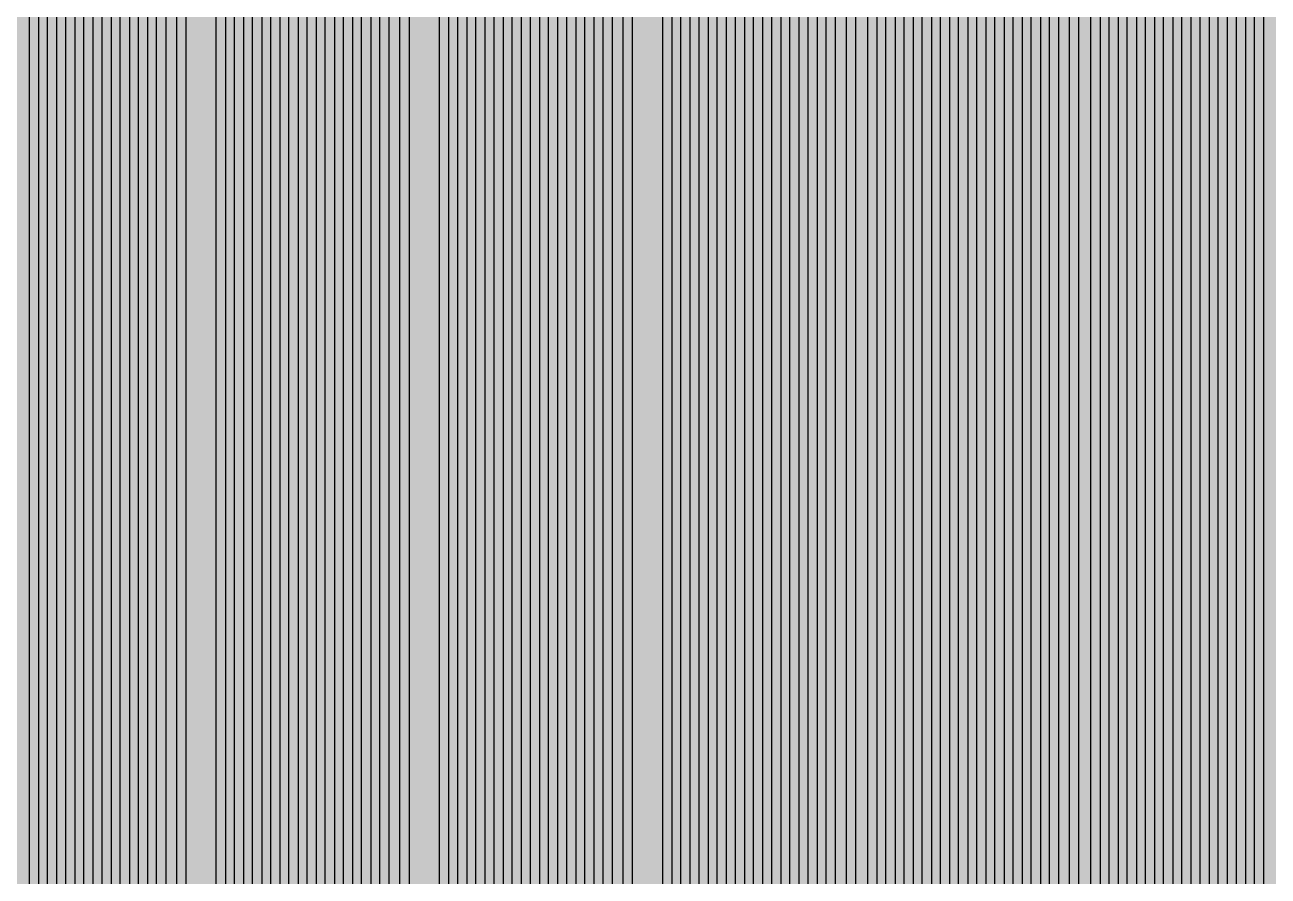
# Model space of a CAD drawing. Header units: metres. Extents: x -7220 to 10980, y -29667 to 1833.
# Drawn here: x 440 to 919, y -15228.3 to -14900.2 of the extents above; entities that cross this region are included whole.
import ezdxf

# ---------------------------------------------------------------- set-up
doc = ezdxf.new("R2010")
doc.units = ezdxf.units.M
doc.layers.add('Metal1', color=4, linetype='CONTINUOUS')
doc.layers.add('Polyimide', color=7, linetype='CONTINUOUS')

msp = doc.modelspace()

# ---------------------------------------------------------------- hatches: boundary and pattern name
at = {"layer": 'Polyimide'}
msp.add_hatch(color=7, dxfattribs=at).paths.add_polyline_path([(4099.45, -13861.55), (4142.64, -14152.77), (4214.18, -14438.35), (4313.36, -14715.55), (4439.24, -14981.69), (4590.59, -15234.21), (4765.97, -15470.68), (4963.68, -15688.82), (5181.82, -15886.53), (5418.29, -16061.91), (5670.81, -16213.26), (5936.95, -16339.14), (6214.15, -16438.32), (6499.73, -16509.85), (6790.95, -16553.05), (7085, -16567.5), (9980.38, -16567.5), (10058.79, -16571.35), (10136.45, -16582.87), (10212.6, -16601.95), (10286.52, -16628.4), (10357.49, -16661.96), (10424.83, -16702.32), (10487.89, -16749.09), (10546.06, -16801.81), (10598.78, -16859.98), (10645.55, -16923.04), (10685.91, -16990.38), (10719.48, -17061.35), (10745.93, -17135.27), (10765, -17211.43), (10776.52, -17289.08), (10780.38, -17367.5), (10780.38, -21957.3), (10741.61, -22012.91), (10705.97, -22070.59), (10673.58, -22130.14), (10644.53, -22191.39), (10618.92, -22254.16), (10596.82, -22318.25), (10578.3, -22383.46), (10563.41, -22449.6), (10552.21, -22516.46), (10544.72, -22583.84), (10540.97, -22651.53), (10540.97, -22719.32), (10544.72, -22787.01), (10552.21, -22854.38), (10563.41, -22921.24), (10578.3, -22987.38), (10596.82, -23052.6), (10618.92, -23116.68), (10644.53, -23179.45), (10673.58, -23240.71), (10705.97, -23300.26), (10741.61, -23357.93), (10780.38, -23413.54), (10780.38, -28667.5), (10776.52, -28745.91), (10765, -28823.57), (10745.93, -28899.73), (10719.48, -28973.65), (10685.91, -29044.62), (10645.55, -29111.96), (10598.78, -29175.01), (10546.06, -29233.19), (10487.89, -29285.91), (10424.83, -29332.68), (10357.49, -29373.04), (10286.52, -29406.6), (10212.6, -29433.05), (10136.45, -29452.13), (10058.79, -29463.65), (9980.38, -29467.5), (-6219.63, -29467.5), (-6298.04, -29463.65), (-6375.7, -29452.13), (-6451.85, -29433.05), (-6525.77, -29406.6), (-6596.74, -29373.04), (-6664.08, -29332.68), (-6727.14, -29285.91), (-6785.31, -29233.19), (-6838.03, -29175.01), (-6884.8, -29111.96), (-6925.16, -29044.62), (-6958.73, -28973.65), (-6985.18, -28899.73), (-7004.25, -28823.57), (-7015.77, -28745.91), (-7019.63, -28667.5), (-7019.63, -23426.32), (-6979.36, -23370.07), (-6942.33, -23311.63), (-6908.66, -23251.2), (-6878.45, -23188.96), (-6851.81, -23125.12), (-6828.81, -23059.88), (-6809.53, -22993.44), (-6794.04, -22926.02), (-6782.37, -22857.83), (-6774.57, -22789.09), (-6770.67, -22720.02), (-6770.67, -22650.84), (-6774.57, -22581.77), (-6782.37, -22513.03), (-6794.04, -22444.84), (-6809.53, -22377.42), (-6828.81, -22310.98), (-6851.81, -22245.74), (-6878.45, -22181.89), (-6908.66, -22119.66), (-6942.33, -22059.22), (-6979.36, -22000.79), (-7019.63, -21944.54), (-7019.63, -17367.5), (-7015.77, -17289.08), (-7004.25, -17211.43), (-6985.18, -17135.27), (-6958.73, -17061.35), (-6925.16, -16990.38), (-6884.8, -16923.04), (-6838.03, -16859.98), (-6785.31, -16801.81), (-6727.14, -16749.09), (-6664.08, -16702.32), (-6596.74, -16661.96), (-6525.77, -16628.4), (-6451.85, -16601.95), (-6375.7, -16582.87), (-6298.04, -16571.35), (-6219.63, -16567.5), (-3314, -16567.5), (-3019.95, -16553.05), (-2728.73, -16509.85), (-2443.15, -16438.32), (-2165.95, -16339.14), (-1899.81, -16213.26), (-1647.29, -16061.91), (-1410.82, -15886.53), (-1192.68, -15688.82), (-994.97, -15470.68), (-819.59, -15234.21), (-668.24, -14981.69), (-542.36, -14715.55), (-443.18, -14438.35), (-371.64, -14152.77), (-328.45, -13861.55), (-314, -13567.5), (-314, -13373.48), (-317.45, -13328.11), (-327.72, -13283.78), (-344.58, -13241.52), (-367.63, -13202.3), (-396.35, -13167.01), (-430.08, -13136.47), (-468.03, -13111.38), (-509.35, -13092.32), (-509.35, -13092.32), (-578.18, -13061.27), (-642.2, -13021.24), (-700.26, -12972.96), (-751.3, -12917.31), (-794.39, -12855.3), (-828.74, -12788.06), (-853.73, -12716.8), (-868.91, -12642.84), (-874, -12567.5), (-868.91, -12492.16), (-853.73, -12418.19), (-828.74, -12346.94), (-794.39, -12279.7), (-751.3, -12217.69), (-700.26, -12162.04), (-642.2, -12113.76), (-578.18, -12073.73), (-509.35, -12042.68), (-509.35, -12042.68), (-468.03, -12023.62), (-430.08, -11998.53), (-396.35, -11967.99), (-367.63, -11932.7), (-344.58, -11893.47), (-327.72, -11851.21), (-317.45, -11806.89), (-314, -11761.52), (-314, -11074.31), (-317.45, -11028.94), (-327.72, -10984.62), (-344.58, -10942.36), (-367.63, -10903.13), (-396.35, -10867.84), (-430.08, -10837.3), (-468.03, -10812.21), (-509.35, -10793.16), (-509.35, -10793.16), (-578.18, -10762.1), (-642.2, -10722.07), (-700.26, -10673.8), (-751.3, -10618.15), (-794.39, -10556.13), (-828.74, -10488.89), (-853.73, -10417.64), (-868.91, -10343.67), (-874, -10268.33), (-868.91, -10192.99), (-853.73, -10119.03), (-828.74, -10047.77), (-794.39, -9980.53), (-751.3, -9918.52), (-700.26, -9862.87), (-642.2, -9814.59), (-578.18, -9774.56), (-509.35, -9743.51), (-509.35, -9743.51), (-468.03, -9724.45), (-430.08, -9699.36), (-396.35, -9668.82), (-367.63, -9633.53), (-344.58, -9594.31), (-327.72, -9552.05), (-317.45, -9507.72), (-314, -9462.35), (-314, -8775.14), (-317.45, -8729.78), (-327.72, -8685.45), (-344.58, -8643.19), (-367.63, -8603.96), (-396.35, -8568.68), (-430.08, -8538.14), (-468.03, -8513.05), (-509.35, -8493.99), (-509.35, -8493.99), (-578.18, -8462.94), (-642.2, -8422.91), (-700.26, -8374.63), (-751.3, -8318.98), (-794.39, -8256.97), (-828.74, -8189.73), (-853.73, -8118.47), (-868.91, -8044.5), (-874, -7969.17), (-868.91, -7893.83), (-853.73, -7819.86), (-828.74, -7748.61), (-794.39, -7681.36), (-751.3, -7619.35), (-700.26, -7563.7), (-642.2, -7515.42), (-578.18, -7475.4), (-509.35, -7444.34), (-509.35, -7444.34), (-468.03, -7425.28), (-430.08, -7400.2), (-396.35, -7369.66), (-367.63, -7334.37), (-344.58, -7295.14), (-327.72, -7252.88), (-317.45, -7208.56), (-314, -7163.19), (-314, -6475.98), (-317.45, -6430.61), (-327.72, -6386.29), (-344.58, -6344.02), (-367.63, -6304.8), (-396.35, -6269.51), (-430.08, -6238.97), (-468.03, -6213.88), (-509.35, -6194.82), (-509.35, -6194.82), (-578.18, -6163.77), (-642.2, -6123.74), (-700.26, -6075.46), (-751.3, -6019.81), (-794.39, -5957.8), (-828.74, -5890.56), (-853.73, -5819.31), (-868.91, -5745.34), (-874, -5670), (-868.91, -5594.66), (-853.73, -5520.69), (-828.74, -5449.44), (-794.39, -5382.2), (-751.3, -5320.19), (-700.26, -5264.54), (-642.2, -5216.26), (-578.18, -5176.23), (-509.35, -5145.18), (-509.35, -5145.18), (-468.03, -5126.12), (-430.08, -5101.03), (-396.35, -5070.49), (-367.63, -5035.2), (-344.58, -4995.98), (-327.72, -4953.71), (-317.45, -4909.39), (-314, -4864.02), (-314, 380), (-314, 1532.5), (-269, 1532.5), (-268.78, 1525.63), (-268.1, 1518.79), (-266.98, 1512.02), (-265.42, 1505.32), (-263.43, 1498.75), (-261.01, 1492.32), (-258.17, 1486.06), (-254.93, 1480), (-251.3, 1474.17), (-247.3, 1468.58), (-242.94, 1463.27), (-238.25, 1458.25), (-233.23, 1453.56), (-227.92, 1449.2), (-222.33, 1445.2), (-216.5, 1441.57), (-210.44, 1438.33), (-204.18, 1435.49), (-197.75, 1433.07), (-191.18, 1431.08), (-184.48, 1429.52), (-177.71, 1428.4), (-170.87, 1427.72), (-164, 1427.5), (-157.13, 1427.72), (-150.29, 1428.4), (-143.52, 1429.52), (-136.82, 1431.08), (-130.25, 1433.07), (-123.82, 1435.49), (-117.56, 1438.33), (-111.5, 1441.57), (-105.67, 1445.2), (-100.08, 1449.2), (-94.77, 1453.56), (-89.75, 1458.25), (-85.06, 1463.27), (-80.7, 1468.58), (-76.7, 1474.17), (-73.07, 1480), (-69.83, 1486.06), (-66.99, 1492.32), (-64.57, 1498.75), (-62.58, 1505.32), (-61.02, 1512.02), (-59.9, 1518.79), (-59.22, 1525.63), (-59, 1532.5), (1786, 1532.5), (3835, 1532.5), (3835.21, 1539.04), (3835.86, 1545.55), (3836.92, 1552.01), (3838.41, 1558.38), (3840.31, 1564.64), (3842.61, 1570.77), (3845.31, 1576.73), (3848.4, 1582.5), (3851.85, 1588.06), (3855.66, 1593.38), (3859.82, 1598.43), (3864.29, 1603.21), (3869.07, 1607.68), (3874.12, 1611.84), (3879.44, 1615.65), (3885, 1619.1), (3890.77, 1622.19), (3896.73, 1624.89), (3902.86, 1627.19), (3909.12, 1629.09), (3915.49, 1630.58), (3921.95, 1631.64), (3928.46, 1632.29), (3935, 1632.5), (3941.54, 1632.29), (3948.05, 1631.64), (3954.51, 1630.58), (3960.88, 1629.09), (3967.14, 1627.19), (3973.27, 1624.89), (3979.23, 1622.19), (3985, 1619.1), (3990.56, 1615.65), (3995.88, 1611.84), (4000.93, 1607.68), (4005.71, 1603.21), (4010.18, 1598.43), (4014.34, 1593.38), (4018.15, 1588.06), (4021.6, 1582.5), (4024.69, 1576.73), (4027.39, 1570.77), (4029.69, 1564.64), (4031.59, 1558.38), (4033.08, 1552.01), (4034.14, 1545.55), (4034.79, 1539.04), (4035, 1532.5), (4085, 1532.5), (4085, 380), (4085, 330), (4085, -4864.02), (4088.45, -4909.39), (4098.72, -4953.71), (4115.58, -4995.98), (4138.63, -5035.2), (4167.35, -5070.49), (4201.08, -5101.03), (4239.03, -5126.12), (4280.35, -5145.18), (4280.35, -5145.18), (4349.18, -5176.23), (4413.2, -5216.26), (4471.26, -5264.54), (4522.3, -5320.19), (4565.39, -5382.2), (4599.74, -5449.44), (4624.73, -5520.69), (4639.91, -5594.66), (4645, -5670), (4639.91, -5745.34), (4624.73, -5819.31), (4599.74, -5890.56), (4565.39, -5957.8), (4522.3, -6019.81), (4471.26, -6075.46), (4413.2, -6123.74), (4349.18, -6163.77), (4280.35, -6194.82), (4239.03, -6213.88), (4201.08, -6238.97), (4167.35, -6269.51), (4138.63, -6304.8), (4115.58, -6344.02), (4098.72, -6386.29), (4088.45, -6430.61), (4085, -6475.98), (4085, -13567.5), (4099.45, -13861.55)])

# ---------------------------------------------------------------- linework, layer by layer
at = {"layer": 'Metal1'}
for points in [[(441.75, -15232.85), (441.75, -15209.99), (441.75, -15187.13), (441.75, -15164.27), (441.75, -15141.42), (441.75, -15118.56), (441.75, -15095.7), (441.75, -15072.85), (441.75, -15049.99), (441.75, -15027.13), (441.75, -15004.28), (441.75, -14981.42), (441.75, -14958.56), (441.75, -14935.71), (441.75, -14912.85), (441.75, -14889.99)], [(445.25, -14889.99), (445.25, -14912.85), (445.25, -14935.71), (445.25, -14958.56), (445.25, -14981.42), (445.25, -15004.28), (445.25, -15027.13), (445.25, -15049.99), (445.25, -15072.85), (445.25, -15095.7), (445.25, -15118.56), (445.25, -15141.42), (445.25, -15164.27), (445.25, -15187.13), (445.25, -15209.99), (445.25, -15232.85)], [(448.75, -15232.85), (448.75, -15209.99), (448.75, -15187.13), (448.75, -15164.27), (448.75, -15141.42), (448.75, -15118.56), (448.75, -15095.7), (448.75, -15072.85), (448.75, -15049.99), (448.75, -15027.13), (448.75, -15004.28), (448.75, -14981.42), (448.75, -14958.56), (448.75, -14935.71), (448.75, -14912.85), (448.75, -14889.99)], [(452.25, -14889.99), (452.25, -14912.85), (452.25, -14935.71), (452.25, -14958.56), (452.25, -14981.42), (452.25, -15004.28), (452.25, -15027.13), (452.25, -15049.99), (452.25, -15072.85), (452.25, -15095.7), (452.25, -15118.56), (452.25, -15141.42), (452.25, -15164.27), (452.25, -15187.13), (452.25, -15209.99), (452.25, -15232.85)], [(455.75, -15232.85), (455.75, -15209.99), (455.75, -15187.13), (455.75, -15164.27), (455.75, -15141.42), (455.75, -15118.56), (455.75, -15095.7), (455.75, -15072.85), (455.75, -15049.99), (455.75, -15027.13), (455.75, -15004.28), (455.75, -14981.42), (455.75, -14958.56), (455.75, -14935.71), (455.75, -14912.85), (455.75, -14889.99)], [(459.25, -14889.99), (459.25, -14912.85), (459.25, -14935.71), (459.25, -14958.56), (459.25, -14981.42), (459.25, -15004.28), (459.25, -15027.13), (459.25, -15049.99), (459.25, -15072.85), (459.25, -15095.7), (459.25, -15118.56), (459.25, -15141.42), (459.25, -15164.27), (459.25, -15187.13), (459.25, -15209.99), (459.25, -15232.85)], [(462.75, -15232.85), (462.75, -15209.99), (462.75, -15187.13), (462.75, -15164.27), (462.75, -15141.42), (462.75, -15118.56), (462.75, -15095.7), (462.75, -15072.85), (462.75, -15049.99), (462.75, -15027.13), (462.75, -15004.28), (462.75, -14981.42), (462.75, -14958.56), (462.75, -14935.71), (462.75, -14912.85), (462.75, -14889.99)], [(466.25, -14889.99), (466.25, -14912.85), (466.25, -14935.71), (466.25, -14958.56), (466.25, -14981.42), (466.25, -15004.28), (466.25, -15027.13), (466.25, -15049.99), (466.25, -15072.85), (466.25, -15095.7), (466.25, -15118.56), (466.25, -15141.42), (466.25, -15164.27), (466.25, -15187.13), (466.25, -15209.99), (466.25, -15232.85)], [(469.75, -15232.85), (469.75, -15209.99), (469.75, -15187.13), (469.75, -15164.27), (469.75, -15141.42), (469.75, -15118.56), (469.75, -15095.7), (469.75, -15072.85), (469.75, -15049.99), (469.75, -15027.13), (469.75, -15004.28), (469.75, -14981.42), (469.75, -14958.56), (469.75, -14935.71), (469.75, -14912.85), (469.75, -14889.99)], [(473.25, -14889.99), (473.25, -14912.85), (473.25, -14935.71), (473.25, -14958.56), (473.25, -14981.42), (473.25, -15004.28), (473.25, -15027.13), (473.25, -15049.99), (473.25, -15072.85), (473.25, -15095.7), (473.25, -15118.56), (473.25, -15141.42), (473.25, -15164.27), (473.25, -15187.13), (473.25, -15209.99), (473.25, -15232.85)], [(476.75, -15232.85), (476.75, -15209.99), (476.75, -15187.13), (476.75, -15164.27), (476.75, -15141.42), (476.75, -15118.56), (476.75, -15095.7), (476.75, -15072.85), (476.75, -15049.99), (476.75, -15027.13), (476.75, -15004.28), (476.75, -14981.42), (476.75, -14958.56), (476.75, -14935.71), (476.75, -14912.85), (476.75, -14889.99)], [(480.25, -14889.99), (480.25, -14912.85), (480.25, -14935.71), (480.25, -14958.56), (480.25, -14981.42), (480.25, -15004.28), (480.25, -15027.13), (480.25, -15049.99), (480.25, -15072.85), (480.25, -15095.7), (480.25, -15118.56), (480.25, -15141.42), (480.25, -15164.27), (480.25, -15187.13), (480.25, -15209.99), (480.25, -15232.85)], [(483.75, -15232.85), (483.75, -15209.99), (483.75, -15187.13), (483.75, -15164.27), (483.75, -15141.42), (483.75, -15118.56), (483.75, -15095.7), (483.75, -15072.85), (483.75, -15049.99), (483.75, -15027.13), (483.75, -15004.28), (483.75, -14981.42), (483.75, -14958.56), (483.75, -14935.71), (483.75, -14912.85), (483.75, -14889.99)], [(487.25, -14889.99), (487.25, -14912.85), (487.25, -14935.71), (487.25, -14958.56), (487.25, -14981.42), (487.25, -15004.28), (487.25, -15027.13), (487.25, -15049.99), (487.25, -15072.85), (487.25, -15095.7), (487.25, -15118.56), (487.25, -15141.42), (487.25, -15164.27), (487.25, -15187.13), (487.25, -15209.99), (487.25, -15232.85)], [(490.75, -15232.85), (490.75, -15209.99), (490.75, -15187.13), (490.75, -15164.27), (490.75, -15141.42), (490.75, -15118.56), (490.75, -15095.7), (490.75, -15072.85), (490.75, -15049.99), (490.75, -15027.13), (490.75, -15004.28), (490.75, -14981.42), (490.75, -14958.56), (490.75, -14935.71), (490.75, -14912.85), (490.75, -14889.99)], [(494.25, -14889.99), (494.25, -14912.85), (494.25, -14935.71), (494.25, -14958.56), (494.25, -14981.42), (494.25, -15004.28), (494.25, -15027.13), (494.25, -15049.99), (494.25, -15072.85), (494.25, -15095.7), (494.25, -15118.56), (494.25, -15141.42), (494.25, -15164.27), (494.25, -15187.13), (494.25, -15209.99), (494.25, -15232.85)], [(498.5, -15232.85), (498.5, -15209.99), (498.5, -15187.13), (498.5, -15164.27), (498.5, -15141.42), (498.5, -15118.56), (498.5, -15095.7), (498.5, -15072.85), (498.5, -15049.99), (498.5, -15027.13), (498.5, -15004.28), (498.5, -14981.42), (498.5, -14958.56), (498.5, -14935.71), (498.5, -14912.85), (498.5, -14889.99)], [(502, -14889.99), (502, -14912.85), (502, -14935.71), (502, -14958.56), (502, -14981.42), (502, -15004.28), (502, -15027.13), (502, -15049.99), (502, -15072.85), (502, -15095.7), (502, -15118.56), (502, -15141.42), (502, -15164.27), (502, -15187.13), (502, -15209.99), (502, -15232.85)], [(513.75, -15232.85), (513.75, -15209.99), (513.75, -15187.13), (513.75, -15164.27), (513.75, -15141.42), (513.75, -15118.56), (513.75, -15095.7), (513.75, -15072.85), (513.75, -15049.99), (513.75, -15027.13), (513.75, -15004.28), (513.75, -14981.42), (513.75, -14958.56), (513.75, -14935.71), (513.75, -14912.85), (513.75, -14889.99)], [(517.25, -14889.99), (517.25, -14912.85), (517.25, -14935.71), (517.25, -14958.56), (517.25, -14981.42), (517.25, -15004.28), (517.25, -15027.13), (517.25, -15049.99), (517.25, -15072.85), (517.25, -15095.7), (517.25, -15118.56), (517.25, -15141.42), (517.25, -15164.27), (517.25, -15187.13), (517.25, -15209.99), (517.25, -15232.85)], [(520.75, -15232.85), (520.75, -15209.99), (520.75, -15187.13), (520.75, -15164.27), (520.75, -15141.42), (520.75, -15118.56), (520.75, -15095.7), (520.75, -15072.85), (520.75, -15049.99), (520.75, -15027.13), (520.75, -15004.28), (520.75, -14981.42), (520.75, -14958.56), (520.75, -14935.71), (520.75, -14912.85), (520.75, -14889.99)], [(524.25, -14889.99), (524.25, -14912.85), (524.25, -14935.71), (524.25, -14958.56), (524.25, -14981.42), (524.25, -15004.28), (524.25, -15027.13), (524.25, -15049.99), (524.25, -15072.85), (524.25, -15095.7), (524.25, -15118.56), (524.25, -15141.42), (524.25, -15164.27), (524.25, -15187.13), (524.25, -15209.99), (524.25, -15232.85)], [(527.75, -15232.85), (527.75, -15209.99), (527.75, -15187.13), (527.75, -15164.27), (527.75, -15141.42), (527.75, -15118.56), (527.75, -15095.7), (527.75, -15072.85), (527.75, -15049.99), (527.75, -15027.13), (527.75, -15004.28), (527.75, -14981.42), (527.75, -14958.56), (527.75, -14935.71), (527.75, -14912.85), (527.75, -14889.99)], [(531.25, -14889.99), (531.25, -14912.85), (531.25, -14935.71), (531.25, -14958.56), (531.25, -14981.42), (531.25, -15004.28), (531.25, -15027.13), (531.25, -15049.99), (531.25, -15072.85), (531.25, -15095.7), (531.25, -15118.56), (531.25, -15141.42), (531.25, -15164.27), (531.25, -15187.13), (531.25, -15209.99), (531.25, -15232.85)], [(534.75, -15232.85), (534.75, -15209.99), (534.75, -15187.13), (534.75, -15164.27), (534.75, -15141.42), (534.75, -15118.56), (534.75, -15095.7), (534.75, -15072.85), (534.75, -15049.99), (534.75, -15027.13), (534.75, -15004.28), (534.75, -14981.42), (534.75, -14958.56), (534.75, -14935.71), (534.75, -14912.85), (534.75, -14889.99)], [(538.25, -14889.99), (538.25, -14912.85), (538.25, -14935.71), (538.25, -14958.56), (538.25, -14981.42), (538.25, -15004.28), (538.25, -15027.13), (538.25, -15049.99), (538.25, -15072.85), (538.25, -15095.7), (538.25, -15118.56), (538.25, -15141.42), (538.25, -15164.27), (538.25, -15187.13), (538.25, -15209.99), (538.25, -15232.85)], [(541.75, -15232.85), (541.75, -15209.99), (541.75, -15187.13), (541.75, -15164.27), (541.75, -15141.42), (541.75, -15118.56), (541.75, -15095.7), (541.75, -15072.85), (541.75, -15049.99), (541.75, -15027.13), (541.75, -15004.28), (541.75, -14981.42), (541.75, -14958.56), (541.75, -14935.71), (541.75, -14912.85), (541.75, -14889.99)], [(545.25, -14889.99), (545.25, -14912.85), (545.25, -14935.71), (545.25, -14958.56), (545.25, -14981.42), (545.25, -15004.28), (545.25, -15027.13), (545.25, -15049.99), (545.25, -15072.85), (545.25, -15095.7), (545.25, -15118.56), (545.25, -15141.42), (545.25, -15164.27), (545.25, -15187.13), (545.25, -15209.99), (545.25, -15232.85)], [(548.75, -15232.85), (548.75, -15209.99), (548.75, -15187.13), (548.75, -15164.27), (548.75, -15141.42), (548.75, -15118.56), (548.75, -15095.7), (548.75, -15072.85), (548.75, -15049.99), (548.75, -15027.13), (548.75, -15004.28), (548.75, -14981.42), (548.75, -14958.56), (548.75, -14935.71), (548.75, -14912.85), (548.75, -14889.99)], [(552.25, -14889.99), (552.25, -14912.85), (552.25, -14935.71), (552.25, -14958.56), (552.25, -14981.42), (552.25, -15004.28), (552.25, -15027.13), (552.25, -15049.99), (552.25, -15072.85), (552.25, -15095.7), (552.25, -15118.56), (552.25, -15141.42), (552.25, -15164.27), (552.25, -15187.13), (552.25, -15209.99), (552.25, -15232.85)], [(555.75, -15232.85), (555.75, -15209.99), (555.75, -15187.13), (555.75, -15164.27), (555.75, -15141.42), (555.75, -15118.56), (555.75, -15095.7), (555.75, -15072.85), (555.75, -15049.99), (555.75, -15027.13), (555.75, -15004.28), (555.75, -14981.42), (555.75, -14958.56), (555.75, -14935.71), (555.75, -14912.85), (555.75, -14889.99)], [(559.25, -14889.99), (559.25, -14912.85), (559.25, -14935.71), (559.25, -14958.56), (559.25, -14981.42), (559.25, -15004.28), (559.25, -15027.13), (559.25, -15049.99), (559.25, -15072.85), (559.25, -15095.7), (559.25, -15118.56), (559.25, -15141.42), (559.25, -15164.27), (559.25, -15187.13), (559.25, -15209.99), (559.25, -15232.85)], [(562.75, -15232.85), (562.75, -15209.99), (562.75, -15187.13), (562.75, -15164.27), (562.75, -15141.42), (562.75, -15118.56), (562.75, -15095.7), (562.75, -15072.85), (562.75, -15049.99), (562.75, -15027.13), (562.75, -15004.28), (562.75, -14981.42), (562.75, -14958.56), (562.75, -14935.71), (562.75, -14912.85), (562.75, -14889.99)], [(566.25, -14889.99), (566.25, -14912.85), (566.25, -14935.71), (566.25, -14958.56), (566.25, -14981.42), (566.25, -15004.28), (566.25, -15027.13), (566.25, -15049.99), (566.25, -15072.85), (566.25, -15095.7), (566.25, -15118.56), (566.25, -15141.42), (566.25, -15164.27), (566.25, -15187.13), (566.25, -15209.99), (566.25, -15232.85)], [(569.75, -15232.85), (569.75, -15209.99), (569.75, -15187.13), (569.75, -15164.27), (569.75, -15141.42), (569.75, -15118.56), (569.75, -15095.7), (569.75, -15072.85), (569.75, -15049.99), (569.75, -15027.13), (569.75, -15004.28), (569.75, -14981.42), (569.75, -14958.56), (569.75, -14935.71), (569.75, -14912.85), (569.75, -14889.99)], [(573.25, -14889.99), (573.25, -14912.85), (573.25, -14935.71), (573.25, -14958.56), (573.25, -14981.42), (573.25, -15004.28), (573.25, -15027.13), (573.25, -15049.99), (573.25, -15072.85), (573.25, -15095.7), (573.25, -15118.56), (573.25, -15141.42), (573.25, -15164.27), (573.25, -15187.13), (573.25, -15209.99), (573.25, -15232.85)], [(576.75, -15232.85), (576.75, -15209.99), (576.75, -15187.13), (576.75, -15164.27), (576.75, -15141.42), (576.75, -15118.56), (576.75, -15095.7), (576.75, -15072.85), (576.75, -15049.99), (576.75, -15027.13), (576.75, -15004.28), (576.75, -14981.42), (576.75, -14958.56), (576.75, -14935.71), (576.75, -14912.85), (576.75, -14889.99)], [(580.25, -14889.99), (580.25, -14912.85), (580.25, -14935.71), (580.25, -14958.56), (580.25, -14981.42), (580.25, -15004.28), (580.25, -15027.13), (580.25, -15049.99), (580.25, -15072.85), (580.25, -15095.7), (580.25, -15118.56), (580.25, -15141.42), (580.25, -15164.27), (580.25, -15187.13), (580.25, -15209.99), (580.25, -15232.85)], [(584.5, -15232.85), (584.5, -15209.99), (584.5, -15187.13), (584.5, -15164.27), (584.5, -15141.42), (584.5, -15118.56), (584.5, -15095.7), (584.5, -15072.85), (584.5, -15049.99), (584.5, -15027.13), (584.5, -15004.28), (584.5, -14981.42), (584.5, -14958.56), (584.5, -14935.71), (584.5, -14912.85), (584.5, -14889.99)], [(588, -14889.99), (588, -14912.85), (588, -14935.71), (588, -14958.56), (588, -14981.42), (588, -15004.28), (588, -15027.13), (588, -15049.99), (588, -15072.85), (588, -15095.7), (588, -15118.56), (588, -15141.42), (588, -15164.27), (588, -15187.13), (588, -15209.99), (588, -15232.85)], [(599.75, -15232.85), (599.75, -15209.99), (599.75, -15187.13), (599.75, -15164.27), (599.75, -15141.42), (599.75, -15118.56), (599.75, -15095.7), (599.75, -15072.85), (599.75, -15049.99), (599.75, -15027.13), (599.75, -15004.28), (599.75, -14981.42), (599.75, -14958.56), (599.75, -14935.71), (599.75, -14912.85), (599.75, -14889.99)], [(603.25, -14889.99), (603.25, -14912.85), (603.25, -14935.71), (603.25, -14958.56), (603.25, -14981.42), (603.25, -15004.28), (603.25, -15027.13), (603.25, -15049.99), (603.25, -15072.85), (603.25, -15095.7), (603.25, -15118.56), (603.25, -15141.42), (603.25, -15164.27), (603.25, -15187.13), (603.25, -15209.99), (603.25, -15232.85)], [(606.75, -15232.85), (606.75, -15209.99), (606.75, -15187.13), (606.75, -15164.27), (606.75, -15141.42), (606.75, -15118.56), (606.75, -15095.7), (606.75, -15072.85), (606.75, -15049.99), (606.75, -15027.13), (606.75, -15004.28), (606.75, -14981.42), (606.75, -14958.56), (606.75, -14935.71), (606.75, -14912.85), (606.75, -14889.99)], [(610.25, -14889.99), (610.25, -14912.85), (610.25, -14935.71), (610.25, -14958.56), (610.25, -14981.42), (610.25, -15004.28), (610.25, -15027.13), (610.25, -15049.99), (610.25, -15072.85), (610.25, -15095.7), (610.25, -15118.56), (610.25, -15141.42), (610.25, -15164.27), (610.25, -15187.13), (610.25, -15209.99), (610.25, -15232.85)], [(613.75, -15232.85), (613.75, -15209.99), (613.75, -15187.13), (613.75, -15164.27), (613.75, -15141.42), (613.75, -15118.56), (613.75, -15095.7), (613.75, -15072.85), (613.75, -15049.99), (613.75, -15027.13), (613.75, -15004.28), (613.75, -14981.42), (613.75, -14958.56), (613.75, -14935.71), (613.75, -14912.85), (613.75, -14889.99)], [(617.25, -14889.99), (617.25, -14912.85), (617.25, -14935.71), (617.25, -14958.56), (617.25, -14981.42), (617.25, -15004.28), (617.25, -15027.13), (617.25, -15049.99), (617.25, -15072.85), (617.25, -15095.7), (617.25, -15118.56), (617.25, -15141.42), (617.25, -15164.27), (617.25, -15187.13), (617.25, -15209.99), (617.25, -15232.85)], [(620.75, -15232.85), (620.75, -15209.99), (620.75, -15187.13), (620.75, -15164.27), (620.75, -15141.42), (620.75, -15118.56), (620.75, -15095.7), (620.75, -15072.85), (620.75, -15049.99), (620.75, -15027.13), (620.75, -15004.28), (620.75, -14981.42), (620.75, -14958.56), (620.75, -14935.71), (620.75, -14912.85), (620.75, -14889.99)], [(624.25, -14889.99), (624.25, -14912.85), (624.25, -14935.71), (624.25, -14958.56), (624.25, -14981.42), (624.25, -15004.28), (624.25, -15027.13), (624.25, -15049.99), (624.25, -15072.85), (624.25, -15095.7), (624.25, -15118.56), (624.25, -15141.42), (624.25, -15164.27), (624.25, -15187.13), (624.25, -15209.99), (624.25, -15232.85)], [(627.75, -15232.85), (627.75, -15209.99), (627.75, -15187.13), (627.75, -15164.27), (627.75, -15141.42), (627.75, -15118.56), (627.75, -15095.7), (627.75, -15072.85), (627.75, -15049.99), (627.75, -15027.13), (627.75, -15004.28), (627.75, -14981.42), (627.75, -14958.56), (627.75, -14935.71), (627.75, -14912.85), (627.75, -14889.99)], [(631.25, -14889.99), (631.25, -14912.85), (631.25, -14935.71), (631.25, -14958.56), (631.25, -14981.42), (631.25, -15004.28), (631.25, -15027.13), (631.25, -15049.99), (631.25, -15072.85), (631.25, -15095.7), (631.25, -15118.56), (631.25, -15141.42), (631.25, -15164.27), (631.25, -15187.13), (631.25, -15209.99), (631.25, -15232.85)], [(634.75, -15232.85), (634.75, -15209.99), (634.75, -15187.13), (634.75, -15164.27), (634.75, -15141.42), (634.75, -15118.56), (634.75, -15095.7), (634.75, -15072.85), (634.75, -15049.99), (634.75, -15027.13), (634.75, -15004.28), (634.75, -14981.42), (634.75, -14958.56), (634.75, -14935.71), (634.75, -14912.85), (634.75, -14889.99)], [(638.25, -14889.99), (638.25, -14912.85), (638.25, -14935.71), (638.25, -14958.56), (638.25, -14981.42), (638.25, -15004.28), (638.25, -15027.13), (638.25, -15049.99), (638.25, -15072.85), (638.25, -15095.7), (638.25, -15118.56), (638.25, -15141.42), (638.25, -15164.27), (638.25, -15187.13), (638.25, -15209.99), (638.25, -15232.85)], [(641.75, -15232.85), (641.75, -15209.99), (641.75, -15187.13), (641.75, -15164.27), (641.75, -15141.42), (641.75, -15118.56), (641.75, -15095.7), (641.75, -15072.85), (641.75, -15049.99), (641.75, -15027.13), (641.75, -15004.28), (641.75, -14981.42), (641.75, -14958.56), (641.75, -14935.71), (641.75, -14912.85), (641.75, -14889.99)], [(645.25, -14889.99), (645.25, -14912.85), (645.25, -14935.71), (645.25, -14958.56), (645.25, -14981.42), (645.25, -15004.28), (645.25, -15027.13), (645.25, -15049.99), (645.25, -15072.85), (645.25, -15095.7), (645.25, -15118.56), (645.25, -15141.42), (645.25, -15164.27), (645.25, -15187.13), (645.25, -15209.99), (645.25, -15232.85)], [(648.75, -15232.85), (648.75, -15209.99), (648.75, -15187.13), (648.75, -15164.27), (648.75, -15141.42), (648.75, -15118.56), (648.75, -15095.7), (648.75, -15072.85), (648.75, -15049.99), (648.75, -15027.13), (648.75, -15004.28), (648.75, -14981.42), (648.75, -14958.56), (648.75, -14935.71), (648.75, -14912.85), (648.75, -14889.99)], [(652.25, -14889.99), (652.25, -14912.85), (652.25, -14935.71), (652.25, -14958.56), (652.25, -14981.42), (652.25, -15004.28), (652.25, -15027.13), (652.25, -15049.99), (652.25, -15072.85), (652.25, -15095.7), (652.25, -15118.56), (652.25, -15141.42), (652.25, -15164.27), (652.25, -15187.13), (652.25, -15209.99), (652.25, -15232.85)], [(655.75, -15232.85), (655.75, -15209.99), (655.75, -15187.13), (655.75, -15164.27), (655.75, -15141.42), (655.75, -15118.56), (655.75, -15095.7), (655.75, -15072.85), (655.75, -15049.99), (655.75, -15027.13), (655.75, -15004.28), (655.75, -14981.42), (655.75, -14958.56), (655.75, -14935.71), (655.75, -14912.85), (655.75, -14889.99)], [(659.25, -14889.99), (659.25, -14912.85), (659.25, -14935.71), (659.25, -14958.56), (659.25, -14981.42), (659.25, -15004.28), (659.25, -15027.13), (659.25, -15049.99), (659.25, -15072.85), (659.25, -15095.7), (659.25, -15118.56), (659.25, -15141.42), (659.25, -15164.27), (659.25, -15187.13), (659.25, -15209.99), (659.25, -15232.85)], [(662.75, -15232.85), (662.75, -15209.99), (662.75, -15187.13), (662.75, -15164.27), (662.75, -15141.42), (662.75, -15118.56), (662.75, -15095.7), (662.75, -15072.85), (662.75, -15049.99), (662.75, -15027.13), (662.75, -15004.28), (662.75, -14981.42), (662.75, -14958.56), (662.75, -14935.71), (662.75, -14912.85), (662.75, -14889.99)], [(666.25, -14889.99), (666.25, -14912.85), (666.25, -14935.71), (666.25, -14958.56), (666.25, -14981.42), (666.25, -15004.28), (666.25, -15027.13), (666.25, -15049.99), (666.25, -15072.85), (666.25, -15095.7), (666.25, -15118.56), (666.25, -15141.42), (666.25, -15164.27), (666.25, -15187.13), (666.25, -15209.99), (666.25, -15232.85)], [(670.5, -15232.85), (670.5, -15209.99), (670.5, -15187.13), (670.5, -15164.27), (670.5, -15141.42), (670.5, -15118.56), (670.5, -15095.7), (670.5, -15072.85), (670.5, -15049.99), (670.5, -15027.13), (670.5, -15004.28), (670.5, -14981.42), (670.5, -14958.56), (670.5, -14935.71), (670.5, -14912.85), (670.5, -14889.99)], [(674, -14889.99), (674, -14912.85), (674, -14935.71), (674, -14958.56), (674, -14981.42), (674, -15004.28), (674, -15027.13), (674, -15049.99), (674, -15072.85), (674, -15095.7), (674, -15118.56), (674, -15141.42), (674, -15164.27), (674, -15187.13), (674, -15209.99), (674, -15232.85)], [(685.75, -15232.85), (685.75, -15209.99), (685.75, -15187.13), (685.75, -15164.27), (685.75, -15141.42), (685.75, -15118.56), (685.75, -15095.7), (685.75, -15072.85), (685.75, -15049.99), (685.75, -15027.13), (685.75, -15004.28), (685.75, -14981.42), (685.75, -14958.56), (685.75, -14935.71), (685.75, -14912.85), (685.75, -14889.99)], [(689.25, -14889.99), (689.25, -14912.85), (689.25, -14935.71), (689.25, -14958.56), (689.25, -14981.42), (689.25, -15004.28), (689.25, -15027.13), (689.25, -15049.99), (689.25, -15072.85), (689.25, -15095.7), (689.25, -15118.56), (689.25, -15141.42), (689.25, -15164.27), (689.25, -15187.13), (689.25, -15209.99), (689.25, -15232.85)], [(692.75, -15232.85), (692.75, -15209.99), (692.75, -15187.13), (692.75, -15164.27), (692.75, -15141.42), (692.75, -15118.56), (692.75, -15095.7), (692.75, -15072.85), (692.75, -15049.99), (692.75, -15027.13), (692.75, -15004.28), (692.75, -14981.42), (692.75, -14958.56), (692.75, -14935.71), (692.75, -14912.85), (692.75, -14889.99)], [(696.25, -14889.99), (696.25, -14912.85), (696.25, -14935.71), (696.25, -14958.56), (696.25, -14981.42), (696.25, -15004.28), (696.25, -15027.13), (696.25, -15049.99), (696.25, -15072.85), (696.25, -15095.7), (696.25, -15118.56), (696.25, -15141.42), (696.25, -15164.27), (696.25, -15187.13), (696.25, -15209.99), (696.25, -15232.85)], [(699.75, -15232.85), (699.75, -15209.99), (699.75, -15187.13), (699.75, -15164.27), (699.75, -15141.42), (699.75, -15118.56), (699.75, -15095.7), (699.75, -15072.85), (699.75, -15049.99), (699.75, -15027.13), (699.75, -15004.28), (699.75, -14981.42), (699.75, -14958.56), (699.75, -14935.71), (699.75, -14912.85), (699.75, -14889.99)], [(703.25, -14889.99), (703.25, -14912.85), (703.25, -14935.71), (703.25, -14958.56), (703.25, -14981.42), (703.25, -15004.28), (703.25, -15027.13), (703.25, -15049.99), (703.25, -15072.85), (703.25, -15095.7), (703.25, -15118.56), (703.25, -15141.42), (703.25, -15164.27), (703.25, -15187.13), (703.25, -15209.99), (703.25, -15232.85)], [(706.75, -15232.85), (706.75, -15209.99), (706.75, -15187.13), (706.75, -15164.27), (706.75, -15141.42), (706.75, -15118.56), (706.75, -15095.7), (706.75, -15072.85), (706.75, -15049.99), (706.75, -15027.13), (706.75, -15004.28), (706.75, -14981.42), (706.75, -14958.56), (706.75, -14935.71), (706.75, -14912.85), (706.75, -14889.99)], [(710.25, -14889.99), (710.25, -14912.85), (710.25, -14935.71), (710.25, -14958.56), (710.25, -14981.42), (710.25, -15004.28), (710.25, -15027.13), (710.25, -15049.99), (710.25, -15072.85), (710.25, -15095.7), (710.25, -15118.56), (710.25, -15141.42), (710.25, -15164.27), (710.25, -15187.13), (710.25, -15209.99), (710.25, -15232.85)], [(713.75, -15232.85), (713.75, -15209.99), (713.75, -15187.13), (713.75, -15164.27), (713.75, -15141.42), (713.75, -15118.56), (713.75, -15095.7), (713.75, -15072.85), (713.75, -15049.99), (713.75, -15027.13), (713.75, -15004.28), (713.75, -14981.42), (713.75, -14958.56), (713.75, -14935.71), (713.75, -14912.85), (713.75, -14889.99)], [(717.25, -14889.99), (717.25, -14912.85), (717.25, -14935.71), (717.25, -14958.56), (717.25, -14981.42), (717.25, -15004.28), (717.25, -15027.13), (717.25, -15049.99), (717.25, -15072.85), (717.25, -15095.7), (717.25, -15118.56), (717.25, -15141.42), (717.25, -15164.27), (717.25, -15187.13), (717.25, -15209.99), (717.25, -15232.85)], [(720.75, -15232.85), (720.75, -15209.99), (720.75, -15187.13), (720.75, -15164.27), (720.75, -15141.42), (720.75, -15118.56), (720.75, -15095.7), (720.75, -15072.85), (720.75, -15049.99), (720.75, -15027.13), (720.75, -15004.28), (720.75, -14981.42), (720.75, -14958.56), (720.75, -14935.71), (720.75, -14912.85), (720.75, -14889.99)], [(724.25, -14889.99), (724.25, -14912.85), (724.25, -14935.71), (724.25, -14958.56), (724.25, -14981.42), (724.25, -15004.28), (724.25, -15027.13), (724.25, -15049.99), (724.25, -15072.85), (724.25, -15095.7), (724.25, -15118.56), (724.25, -15141.42), (724.25, -15164.27), (724.25, -15187.13), (724.25, -15209.99), (724.25, -15232.85)], [(727.75, -15232.85), (727.75, -15209.99), (727.75, -15187.13), (727.75, -15164.27), (727.75, -15141.42), (727.75, -15118.56), (727.75, -15095.7), (727.75, -15072.85), (727.75, -15049.99), (727.75, -15027.13), (727.75, -15004.28), (727.75, -14981.42), (727.75, -14958.56), (727.75, -14935.71), (727.75, -14912.85), (727.75, -14889.99)], [(731.25, -14889.99), (731.25, -14912.85), (731.25, -14935.71), (731.25, -14958.56), (731.25, -14981.42), (731.25, -15004.28), (731.25, -15027.13), (731.25, -15049.99), (731.25, -15072.85), (731.25, -15095.7), (731.25, -15118.56), (731.25, -15141.42), (731.25, -15164.27), (731.25, -15187.13), (731.25, -15209.99), (731.25, -15232.85)], [(734.75, -15232.85), (734.75, -15209.99), (734.75, -15187.13), (734.75, -15164.27), (734.75, -15141.42), (734.75, -15118.56), (734.75, -15095.7), (734.75, -15072.85), (734.75, -15049.99), (734.75, -15027.13), (734.75, -15004.28), (734.75, -14981.42), (734.75, -14958.56), (734.75, -14935.71), (734.75, -14912.85), (734.75, -14889.99)], [(738.25, -14889.99), (738.25, -14912.85), (738.25, -14935.71), (738.25, -14958.56), (738.25, -14981.42), (738.25, -15004.28), (738.25, -15027.13), (738.25, -15049.99), (738.25, -15072.85), (738.25, -15095.7), (738.25, -15118.56), (738.25, -15141.42), (738.25, -15164.27), (738.25, -15187.13), (738.25, -15209.99), (738.25, -15232.85)], [(741.75, -15232.85), (741.75, -15209.99), (741.75, -15187.13), (741.75, -15164.27), (741.75, -15141.42), (741.75, -15118.56), (741.75, -15095.7), (741.75, -15072.85), (741.75, -15049.99), (741.75, -15027.13), (741.75, -15004.28), (741.75, -14981.42), (741.75, -14958.56), (741.75, -14935.71), (741.75, -14912.85), (741.75, -14889.99)], [(745.25, -14889.99), (745.25, -14912.85), (745.25, -14935.71), (745.25, -14958.56), (745.25, -14981.42), (745.25, -15004.28), (745.25, -15027.13), (745.25, -15049.99), (745.25, -15072.85), (745.25, -15095.7), (745.25, -15118.56), (745.25, -15141.42), (745.25, -15164.27), (745.25, -15187.13), (745.25, -15209.99), (745.25, -15232.85)], [(748.75, -15232.85), (748.75, -15209.99), (748.75, -15187.13), (748.75, -15164.27), (748.75, -15141.42), (748.75, -15118.56), (748.75, -15095.7), (748.75, -15072.85), (748.75, -15049.99), (748.75, -15027.13), (748.75, -15004.28), (748.75, -14981.42), (748.75, -14958.56), (748.75, -14935.71), (748.75, -14912.85), (748.75, -14889.99)], [(752.25, -14889.99), (752.25, -14912.85), (752.25, -14935.71), (752.25, -14958.56), (752.25, -14981.42), (752.25, -15004.28), (752.25, -15027.13), (752.25, -15049.99), (752.25, -15072.85), (752.25, -15095.7), (752.25, -15118.56), (752.25, -15141.42), (752.25, -15164.27), (752.25, -15187.13), (752.25, -15209.99), (752.25, -15232.85)], [(756.5, -15232.85), (756.5, -15209.99), (756.5, -15187.13), (756.5, -15164.27), (756.5, -15141.42), (756.5, -15118.56), (756.5, -15095.7), (756.5, -15072.85), (756.5, -15049.99), (756.5, -15027.13), (756.5, -15004.28), (756.5, -14981.42), (756.5, -14958.56), (756.5, -14935.71), (756.5, -14912.85), (756.5, -14889.99)], [(760, -14889.99), (760, -14912.85), (760, -14935.71), (760, -14958.56), (760, -14981.42), (760, -15004.28), (760, -15027.13), (760, -15049.99), (760, -15072.85), (760, -15095.7), (760, -15118.56), (760, -15141.42), (760, -15164.27), (760, -15187.13), (760, -15209.99), (760, -15232.85)], [(764.75, -15232.85), (764.75, -15209.99), (764.75, -15187.13), (764.75, -15164.27), (764.75, -15141.42), (764.75, -15118.56), (764.75, -15095.7), (764.75, -15072.85), (764.75, -15049.99), (764.75, -15027.13), (764.75, -15004.28), (764.75, -14981.42), (764.75, -14958.56), (764.75, -14935.71), (764.75, -14912.85), (764.75, -14889.99)], [(768.25, -14889.99), (768.25, -14912.85), (768.25, -14935.71), (768.25, -14958.56), (768.25, -14981.42), (768.25, -15004.28), (768.25, -15027.13), (768.25, -15049.99), (768.25, -15072.85), (768.25, -15095.7), (768.25, -15118.56), (768.25, -15141.42), (768.25, -15164.27), (768.25, -15187.13), (768.25, -15209.99), (768.25, -15232.85)], [(771.75, -15232.85), (771.75, -15209.99), (771.75, -15187.13), (771.75, -15164.27), (771.75, -15141.42), (771.75, -15118.56), (771.75, -15095.7), (771.75, -15072.85), (771.75, -15049.99), (771.75, -15027.13), (771.75, -15004.28), (771.75, -14981.42), (771.75, -14958.56), (771.75, -14935.71), (771.75, -14912.85), (771.75, -14889.99)], [(775.25, -14889.99), (775.25, -14912.85), (775.25, -14935.71), (775.25, -14958.56), (775.25, -14981.42), (775.25, -15004.28), (775.25, -15027.13), (775.25, -15049.99), (775.25, -15072.85), (775.25, -15095.7), (775.25, -15118.56), (775.25, -15141.42), (775.25, -15164.27), (775.25, -15187.13), (775.25, -15209.99), (775.25, -15232.85)], [(778.75, -15232.85), (778.75, -15209.99), (778.75, -15187.13), (778.75, -15164.27), (778.75, -15141.42), (778.75, -15118.56), (778.75, -15095.7), (778.75, -15072.85), (778.75, -15049.99), (778.75, -15027.13), (778.75, -15004.28), (778.75, -14981.42), (778.75, -14958.56), (778.75, -14935.71), (778.75, -14912.85), (778.75, -14889.99)], [(782.25, -14889.99), (782.25, -14912.85), (782.25, -14935.71), (782.25, -14958.56), (782.25, -14981.42), (782.25, -15004.28), (782.25, -15027.13), (782.25, -15049.99), (782.25, -15072.85), (782.25, -15095.7), (782.25, -15118.56), (782.25, -15141.42), (782.25, -15164.27), (782.25, -15187.13), (782.25, -15209.99), (782.25, -15232.85)], [(785.75, -15232.85), (785.75, -15209.99), (785.75, -15187.13), (785.75, -15164.27), (785.75, -15141.42), (785.75, -15118.56), (785.75, -15095.7), (785.75, -15072.85), (785.75, -15049.99), (785.75, -15027.13), (785.75, -15004.28), (785.75, -14981.42), (785.75, -14958.56), (785.75, -14935.71), (785.75, -14912.85), (785.75, -14889.99)], [(789.25, -14889.99), (789.25, -14912.85), (789.25, -14935.71), (789.25, -14958.56), (789.25, -14981.42), (789.25, -15004.28), (789.25, -15027.13), (789.25, -15049.99), (789.25, -15072.85), (789.25, -15095.7), (789.25, -15118.56), (789.25, -15141.42), (789.25, -15164.27), (789.25, -15187.13), (789.25, -15209.99), (789.25, -15232.85)], [(792.75, -15232.85), (792.75, -15209.99), (792.75, -15187.13), (792.75, -15164.27), (792.75, -15141.42), (792.75, -15118.56), (792.75, -15095.7), (792.75, -15072.85), (792.75, -15049.99), (792.75, -15027.13), (792.75, -15004.28), (792.75, -14981.42), (792.75, -14958.56), (792.75, -14935.71), (792.75, -14912.85), (792.75, -14889.99)], [(796.25, -14889.99), (796.25, -14912.85), (796.25, -14935.71), (796.25, -14958.56), (796.25, -14981.42), (796.25, -15004.28), (796.25, -15027.13), (796.25, -15049.99), (796.25, -15072.85), (796.25, -15095.7), (796.25, -15118.56), (796.25, -15141.42), (796.25, -15164.27), (796.25, -15187.13), (796.25, -15209.99), (796.25, -15232.85)], [(799.75, -15232.85), (799.75, -15209.99), (799.75, -15187.13), (799.75, -15164.27), (799.75, -15141.42), (799.75, -15118.56), (799.75, -15095.7), (799.75, -15072.85), (799.75, -15049.99), (799.75, -15027.13), (799.75, -15004.28), (799.75, -14981.42), (799.75, -14958.56), (799.75, -14935.71), (799.75, -14912.85), (799.75, -14889.99)], [(803.25, -14889.99), (803.25, -14912.85), (803.25, -14935.71), (803.25, -14958.56), (803.25, -14981.42), (803.25, -15004.28), (803.25, -15027.13), (803.25, -15049.99), (803.25, -15072.85), (803.25, -15095.7), (803.25, -15118.56), (803.25, -15141.42), (803.25, -15164.27), (803.25, -15187.13), (803.25, -15209.99), (803.25, -15232.85)], [(806.75, -15232.85), (806.75, -15209.99), (806.75, -15187.13), (806.75, -15164.27), (806.75, -15141.42), (806.75, -15118.56), (806.75, -15095.7), (806.75, -15072.85), (806.75, -15049.99), (806.75, -15027.13), (806.75, -15004.28), (806.75, -14981.42), (806.75, -14958.56), (806.75, -14935.71), (806.75, -14912.85), (806.75, -14889.99)], [(810.25, -14889.99), (810.25, -14912.85), (810.25, -14935.71), (810.25, -14958.56), (810.25, -14981.42), (810.25, -15004.28), (810.25, -15027.13), (810.25, -15049.99), (810.25, -15072.85), (810.25, -15095.7), (810.25, -15118.56), (810.25, -15141.42), (810.25, -15164.27), (810.25, -15187.13), (810.25, -15209.99), (810.25, -15232.85)], [(813.75, -15232.85), (813.75, -15209.99), (813.75, -15187.13), (813.75, -15164.27), (813.75, -15141.42), (813.75, -15118.56), (813.75, -15095.7), (813.75, -15072.85), (813.75, -15049.99), (813.75, -15027.13), (813.75, -15004.28), (813.75, -14981.42), (813.75, -14958.56), (813.75, -14935.71), (813.75, -14912.85), (813.75, -14889.99)], [(817.25, -14889.99), (817.25, -14912.85), (817.25, -14935.71), (817.25, -14958.56), (817.25, -14981.42), (817.25, -15004.28), (817.25, -15027.13), (817.25, -15049.99), (817.25, -15072.85), (817.25, -15095.7), (817.25, -15118.56), (817.25, -15141.42), (817.25, -15164.27), (817.25, -15187.13), (817.25, -15209.99), (817.25, -15232.85)], [(820.75, -15232.85), (820.75, -15209.99), (820.75, -15187.13), (820.75, -15164.27), (820.75, -15141.42), (820.75, -15118.56), (820.75, -15095.7), (820.75, -15072.85), (820.75, -15049.99), (820.75, -15027.13), (820.75, -15004.28), (820.75, -14981.42), (820.75, -14958.56), (820.75, -14935.71), (820.75, -14912.85), (820.75, -14889.99)], [(824.25, -14889.99), (824.25, -14912.85), (824.25, -14935.71), (824.25, -14958.56), (824.25, -14981.42), (824.25, -15004.28), (824.25, -15027.13), (824.25, -15049.99), (824.25, -15072.85), (824.25, -15095.7), (824.25, -15118.56), (824.25, -15141.42), (824.25, -15164.27), (824.25, -15187.13), (824.25, -15209.99), (824.25, -15232.85)], [(827.75, -15232.85), (827.75, -15209.99), (827.75, -15187.13), (827.75, -15164.27), (827.75, -15141.42), (827.75, -15118.56), (827.75, -15095.7), (827.75, -15072.85), (827.75, -15049.99), (827.75, -15027.13), (827.75, -15004.28), (827.75, -14981.42), (827.75, -14958.56), (827.75, -14935.71), (827.75, -14912.85), (827.75, -14889.99)], [(831.25, -14889.99), (831.25, -14912.85), (831.25, -14935.71), (831.25, -14958.56), (831.25, -14981.42), (831.25, -15004.28), (831.25, -15027.13), (831.25, -15049.99), (831.25, -15072.85), (831.25, -15095.7), (831.25, -15118.56), (831.25, -15141.42), (831.25, -15164.27), (831.25, -15187.13), (831.25, -15209.99), (831.25, -15232.85)], [(834.75, -15232.85), (834.75, -15209.99), (834.75, -15187.13), (834.75, -15164.27), (834.75, -15141.42), (834.75, -15118.56), (834.75, -15095.7), (834.75, -15072.85), (834.75, -15049.99), (834.75, -15027.13), (834.75, -15004.28), (834.75, -14981.42), (834.75, -14958.56), (834.75, -14935.71), (834.75, -14912.85), (834.75, -14889.99)], [(838.25, -14889.99), (838.25, -14912.85), (838.25, -14935.71), (838.25, -14958.56), (838.25, -14981.42), (838.25, -15004.28), (838.25, -15027.13), (838.25, -15049.99), (838.25, -15072.85), (838.25, -15095.7), (838.25, -15118.56), (838.25, -15141.42), (838.25, -15164.27), (838.25, -15187.13), (838.25, -15209.99), (838.25, -15232.85)], [(842.5, -15232.85), (842.5, -15209.99), (842.5, -15187.13), (842.5, -15164.27), (842.5, -15141.42), (842.5, -15118.56), (842.5, -15095.7), (842.5, -15072.85), (842.5, -15049.99), (842.5, -15027.13), (842.5, -15004.28), (842.5, -14981.42), (842.5, -14958.56), (842.5, -14935.71), (842.5, -14912.85), (842.5, -14889.99)], [(846, -14889.99), (846, -14912.85), (846, -14935.71), (846, -14958.56), (846, -14981.42), (846, -15004.28), (846, -15027.13), (846, -15049.99), (846, -15072.85), (846, -15095.7), (846, -15118.56), (846, -15141.42), (846, -15164.27), (846, -15187.13), (846, -15209.99), (846, -15232.85)], [(850.75, -15232.85), (850.75, -15209.99), (850.75, -15187.13), (850.75, -15164.27), (850.75, -15141.42), (850.75, -15118.56), (850.75, -15095.7), (850.75, -15072.85), (850.75, -15049.99), (850.75, -15027.13), (850.75, -15004.28), (850.75, -14981.42), (850.75, -14958.56), (850.75, -14935.71), (850.75, -14912.85), (850.75, -14889.99)], [(854.25, -14889.99), (854.25, -14912.85), (854.25, -14935.71), (854.25, -14958.56), (854.25, -14981.42), (854.25, -15004.28), (854.25, -15027.13), (854.25, -15049.99), (854.25, -15072.85), (854.25, -15095.7), (854.25, -15118.56), (854.25, -15141.42), (854.25, -15164.27), (854.25, -15187.13), (854.25, -15209.99), (854.25, -15232.85)], [(857.75, -15232.85), (857.75, -15209.99), (857.75, -15187.13), (857.75, -15164.27), (857.75, -15141.42), (857.75, -15118.56), (857.75, -15095.7), (857.75, -15072.85), (857.75, -15049.99), (857.75, -15027.13), (857.75, -15004.28), (857.75, -14981.42), (857.75, -14958.56), (857.75, -14935.71), (857.75, -14912.85), (857.75, -14889.99)], [(861.25, -14889.99), (861.25, -14912.85), (861.25, -14935.71), (861.25, -14958.56), (861.25, -14981.42), (861.25, -15004.28), (861.25, -15027.13), (861.25, -15049.99), (861.25, -15072.85), (861.25, -15095.7), (861.25, -15118.56), (861.25, -15141.42), (861.25, -15164.27), (861.25, -15187.13), (861.25, -15209.99), (861.25, -15232.85)], [(864.75, -15232.85), (864.75, -15209.99), (864.75, -15187.13), (864.75, -15164.27), (864.75, -15141.42), (864.75, -15118.56), (864.75, -15095.7), (864.75, -15072.85), (864.75, -15049.99), (864.75, -15027.13), (864.75, -15004.28), (864.75, -14981.42), (864.75, -14958.56), (864.75, -14935.71), (864.75, -14912.85), (864.75, -14889.99)], [(868.25, -14889.99), (868.25, -14912.85), (868.25, -14935.71), (868.25, -14958.56), (868.25, -14981.42), (868.25, -15004.28), (868.25, -15027.13), (868.25, -15049.99), (868.25, -15072.85), (868.25, -15095.7), (868.25, -15118.56), (868.25, -15141.42), (868.25, -15164.27), (868.25, -15187.13), (868.25, -15209.99), (868.25, -15232.85)], [(871.75, -15232.85), (871.75, -15209.99), (871.75, -15187.13), (871.75, -15164.27), (871.75, -15141.42), (871.75, -15118.56), (871.75, -15095.7), (871.75, -15072.85), (871.75, -15049.99), (871.75, -15027.13), (871.75, -15004.28), (871.75, -14981.42), (871.75, -14958.56), (871.75, -14935.71), (871.75, -14912.85), (871.75, -14889.99)], [(875.25, -14889.99), (875.25, -14912.85), (875.25, -14935.71), (875.25, -14958.56), (875.25, -14981.42), (875.25, -15004.28), (875.25, -15027.13), (875.25, -15049.99), (875.25, -15072.85), (875.25, -15095.7), (875.25, -15118.56), (875.25, -15141.42), (875.25, -15164.27), (875.25, -15187.13), (875.25, -15209.99), (875.25, -15232.85)], [(878.75, -15232.85), (878.75, -15209.99), (878.75, -15187.13), (878.75, -15164.27), (878.75, -15141.42), (878.75, -15118.56), (878.75, -15095.7), (878.75, -15072.85), (878.75, -15049.99), (878.75, -15027.13), (878.75, -15004.28), (878.75, -14981.42), (878.75, -14958.56), (878.75, -14935.71), (878.75, -14912.85), (878.75, -14889.99)], [(882.25, -14889.99), (882.25, -14912.85), (882.25, -14935.71), (882.25, -14958.56), (882.25, -14981.42), (882.25, -15004.28), (882.25, -15027.13), (882.25, -15049.99), (882.25, -15072.85), (882.25, -15095.7), (882.25, -15118.56), (882.25, -15141.42), (882.25, -15164.27), (882.25, -15187.13), (882.25, -15209.99), (882.25, -15232.85)], [(885.75, -15232.85), (885.75, -15209.99), (885.75, -15187.13), (885.75, -15164.27), (885.75, -15141.42), (885.75, -15118.56), (885.75, -15095.7), (885.75, -15072.85), (885.75, -15049.99), (885.75, -15027.13), (885.75, -15004.28), (885.75, -14981.42), (885.75, -14958.56), (885.75, -14935.71), (885.75, -14912.85), (885.75, -14889.99)], [(889.25, -14889.99), (889.25, -14912.85), (889.25, -14935.71), (889.25, -14958.56), (889.25, -14981.42), (889.25, -15004.28), (889.25, -15027.13), (889.25, -15049.99), (889.25, -15072.85), (889.25, -15095.7), (889.25, -15118.56), (889.25, -15141.42), (889.25, -15164.27), (889.25, -15187.13), (889.25, -15209.99), (889.25, -15232.85)], [(892.75, -15232.85), (892.75, -15209.99), (892.75, -15187.13), (892.75, -15164.27), (892.75, -15141.42), (892.75, -15118.56), (892.75, -15095.7), (892.75, -15072.85), (892.75, -15049.99), (892.75, -15027.13), (892.75, -15004.28), (892.75, -14981.42), (892.75, -14958.56), (892.75, -14935.71), (892.75, -14912.85), (892.75, -14889.99)], [(896.25, -14889.99), (896.25, -14912.85), (896.25, -14935.71), (896.25, -14958.56), (896.25, -14981.42), (896.25, -15004.28), (896.25, -15027.13), (896.25, -15049.99), (896.25, -15072.85), (896.25, -15095.7), (896.25, -15118.56), (896.25, -15141.42), (896.25, -15164.27), (896.25, -15187.13), (896.25, -15209.99), (896.25, -15232.85)], [(899.75, -15232.85), (899.75, -15209.99), (899.75, -15187.13), (899.75, -15164.27), (899.75, -15141.42), (899.75, -15118.56), (899.75, -15095.7), (899.75, -15072.85), (899.75, -15049.99), (899.75, -15027.13), (899.75, -15004.28), (899.75, -14981.42), (899.75, -14958.56), (899.75, -14935.71), (899.75, -14912.85), (899.75, -14889.99)], [(903.25, -14889.99), (903.25, -14912.85), (903.25, -14935.71), (903.25, -14958.56), (903.25, -14981.42), (903.25, -15004.28), (903.25, -15027.13), (903.25, -15049.99), (903.25, -15072.85), (903.25, -15095.7), (903.25, -15118.56), (903.25, -15141.42), (903.25, -15164.27), (903.25, -15187.13), (903.25, -15209.99), (903.25, -15232.85)], [(906.75, -15232.85), (906.75, -15209.99), (906.75, -15187.13), (906.75, -15164.27), (906.75, -15141.42), (906.75, -15118.56), (906.75, -15095.7), (906.75, -15072.85), (906.75, -15049.99), (906.75, -15027.13), (906.75, -15004.28), (906.75, -14981.42), (906.75, -14958.56), (906.75, -14935.71), (906.75, -14912.85), (906.75, -14889.99)], [(910.25, -14889.99), (910.25, -14912.85), (910.25, -14935.71), (910.25, -14958.56), (910.25, -14981.42), (910.25, -15004.28), (910.25, -15027.13), (910.25, -15049.99), (910.25, -15072.85), (910.25, -15095.7), (910.25, -15118.56), (910.25, -15141.42), (910.25, -15164.27), (910.25, -15187.13), (910.25, -15209.99), (910.25, -15232.85)], [(913.75, -15232.85), (913.75, -15209.99), (913.75, -15187.13), (913.75, -15164.27), (913.75, -15141.42), (913.75, -15118.56), (913.75, -15095.7), (913.75, -15072.85), (913.75, -15049.99), (913.75, -15027.13), (913.75, -15004.28), (913.75, -14981.42), (913.75, -14958.56), (913.75, -14935.71), (913.75, -14912.85), (913.75, -14889.99)], [(917.25, -14889.99), (917.25, -14912.85), (917.25, -14935.71), (917.25, -14958.56), (917.25, -14981.42), (917.25, -15004.28), (917.25, -15027.13), (917.25, -15049.99), (917.25, -15072.85), (917.25, -15095.7), (917.25, -15118.56), (917.25, -15141.42), (917.25, -15164.27), (917.25, -15187.13), (917.25, -15209.99), (917.25, -15232.85)]]:
    msp.add_lwpolyline(points, dxfattribs=at)

doc.saveas('drawing.dxf')
